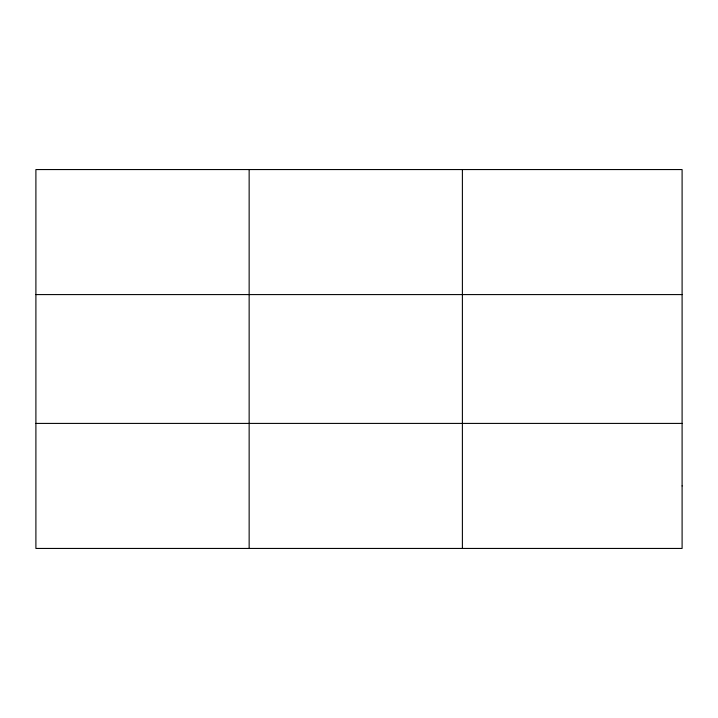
<?xml version="1.0" encoding="UTF-8"?>
<svg xmlns="http://www.w3.org/2000/svg" width="718" height="718" viewBox="0 0 718 718"><rect width="100%" height="100%" fill="white"/><g stroke="black" fill="none" stroke-linecap="round" stroke-linejoin="round"><path stroke-width="1.08" d="M249.146 548.444L249.146 169.556M462.392 548.444L462.392 169.556M35.9 294.586L682.1 294.586M35.9 423.414L682.1 423.414M682.1 485.933L682.1 548.444L35.9 548.444L35.9 169.556L682.1 169.556L682.1 485.933"/></g></svg>
